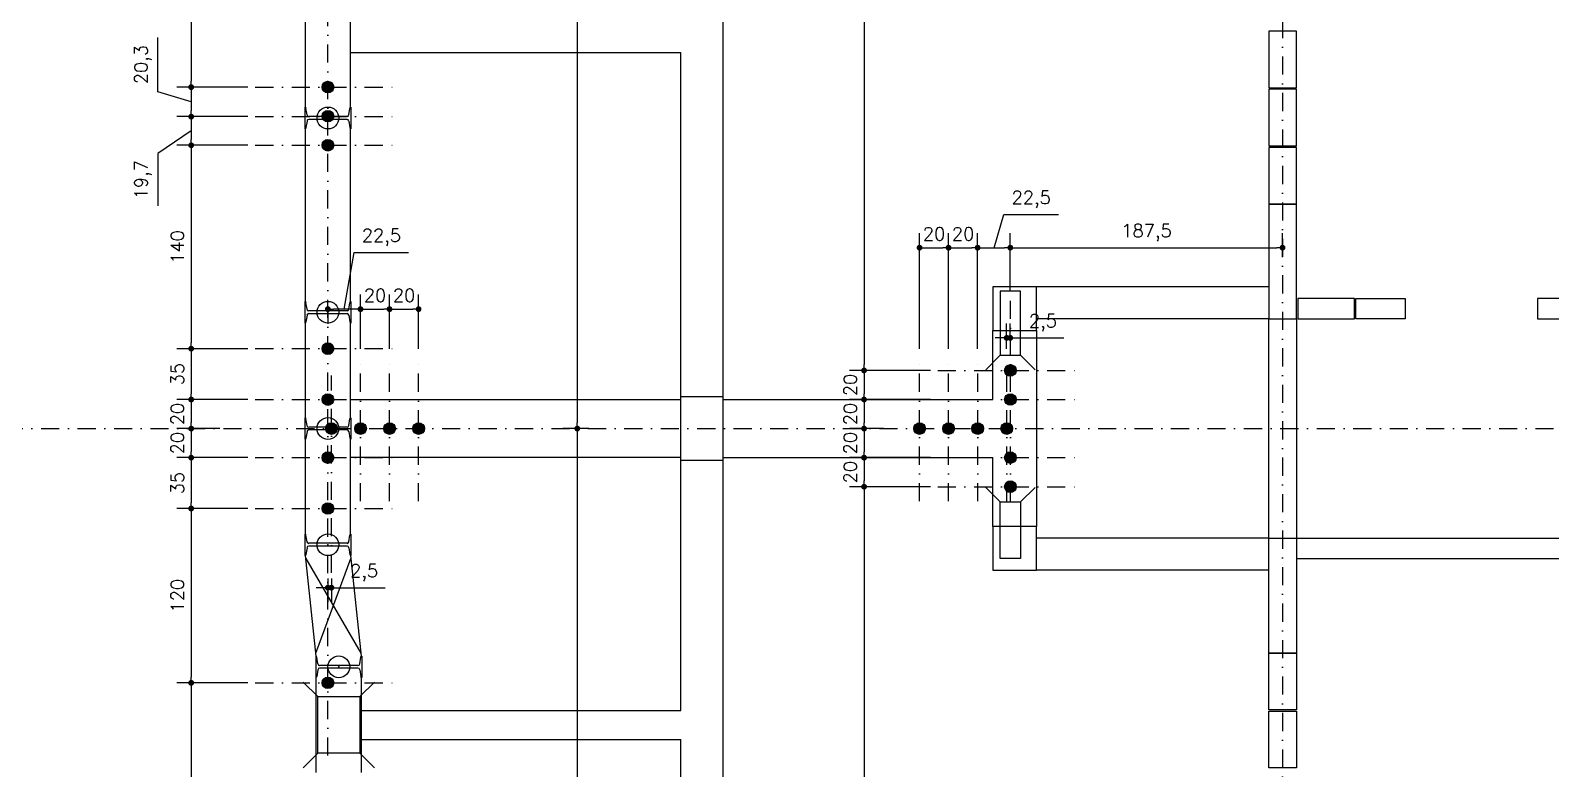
# Model space of a CAD drawing. Extents: x 26375 to 47400, y -1187 to 1911.
# Drawn here: x 42823 to 43870, y 565 to 1073 of the extents above; entities that cross this region are included whole.
import ezdxf

# ---------------------------------------------------------------- set-up
doc = ezdxf.new("R2010")
doc.units = 0
doc.header["$LTSCALE"] = 25
doc.linetypes.add('DASHDOT', pattern=[1, 0.5, -0.25, 0, -0.25])
for name, color, linetype in [('COTA', 1, 'Continuous'), ('EIXO_AUXILIAR', 1, 'DASHDOT'), ('EIXOS', 1, 'DASHDOT'), ('FERRO', 4, 'Continuous'), ('H7', 1, 'Continuous'), ('PROJ', 252, 'Continuous')]:
    doc.layers.add(name, color=color, linetype=linetype)
doc.styles.add('COTA', font='romans.shx')
doc.dimstyles.new('forma', dxfattribs={"dimtxt": 1.8, "dimasz": 0.8, "dimexe": 2, "dimexo": 1, "dimgap": 1, "dimtad": 1, "dimdec": 1, "dimzin": 9, "dimtxsty": 'COTA', "dimblk1": 'DOT', "dimblk2": 'DOT', "dimsah": 1, "dimcen": 0, "dimdle": 1, "dimclrd": 256, "dimclre": 256, "dimclrt": 2, "dimadec": 0, "dimazin": 0, "dimtfac": 1, "dimtdec": 0, "dimtmove": 0, "dimatfit": 3, "dimfxl": 1, "dimtolj": 1, "dimtzin": 0, "dimarcsym": 0})

# ---------------------------------------------------------------- blocks, each defined once
blk = doc.blocks.new('A$Cfd6049db')
at = {"layer": 'PROJ'}
for points in [[(-2835.9, -695), (-2835.9, -734), (-2816.9, -734), (-2816.9, -695), (-2835.9, -695)], [(-2835.9, -735), (-2835.9, -774), (-2816.9, -774), (-2816.9, -735), (-2835.9, -735)], [(-2835.9, -775), (-2835.9, -814), (-2816.9, -814), (-2816.9, -775), (-2835.9, -775)], [(-2776.9, -879), (-2815.9, -879), (-2815.9, -893), (-2776.9, -893), (-2776.9, -879)], [(-2775.9, -879), (-2741.9, -879), (-2741.9, -893), (-2775.9, -893), (-2775.9, -879)], [(-2611.9, -879), (-2650.9, -879), (-2650.9, -893), (-2611.9, -893), (-2611.9, -879)], [(-2835.9, -1162), (-2835.9, -1123), (-2816.9, -1123), (-2816.9, -1162), (-2835.9, -1162)], [(-2835.9, -1202), (-2835.9, -1163), (-2816.9, -1163), (-2816.9, -1202), (-2835.9, -1202)]]:
    blk.add_lwpolyline(points, dxfattribs=at)
blk = doc.blocks.new('perfilW310x52')
at = {"layer": 'PROJ', "linetype": 'Continuous'}
for p, q in [((-0.084, 0.158), (0.064, 0.158)), ((-0.031, 0.144), (-0.076, 0.151)), ((-0.02, 0.132), (-0.02, -0.132)), ((0, 0.132), (0, -0.132)), ((0.011, 0.144), (0.056, 0.151)), ((-0.084, -0.158), (0.064, -0.158)), ((-0.031, -0.144), (-0.076, -0.151)), ((0.011, -0.144), (0.056, -0.151))]:
    blk.add_line(p, q, dxfattribs=at)
at = {"layer": 'PROJ'}
blk.add_circle((-0.01, 0), 0.075, dxfattribs=at)
at = {"layer": 'PROJ', "linetype": 'Continuous'}
for centre, radius, start, end in [((-0.076, 0.158), 0.00749, 180, 270), ((-0.032, 0.132), 0.0125, 0, 81.1582), ((0.012, 0.132), 0.0125, 98.8418, 180), ((0.056, 0.158), 0.00749, 270, 0), ((-0.076, -0.158), 0.00749, 90, 180), ((-0.032, -0.132), 0.0125, 278.8418, 0), ((0.012, -0.132), 0.0125, 180, 261.1582), ((0.056, -0.158), 0.00749, 0, 90)]:
    blk.add_arc(centre, radius, start, end, dxfattribs=at)
at = {"layer": 'PROJ'}
blk.add_point((-0.01, 0), dxfattribs=at)
blk = doc.blocks.new('A$Cef5519e7')
at = {"layer": 'PROJ'}
for points in [[(407.5, -915.2), (407.5, -820)], [(438.5, -915.2), (438.5, -820)], [(407.5, -1049), (407.5, -930)], [(438.5, -1049), (438.5, -930)], [(407.5, -1128.9), (407.5, -1063.6)], [(438.5, -1128.9), (438.5, -1063.6)], [(407.5, -1209), (407.5, -1143.7)], [(438.5, -1209), (438.5, -1143.7)], [(415, -1292.9), (407.5, -1223.7)], [(438.5, -1223.7), (446, -1293)], [(415, -1373), (415, -1307.7)], [(446, -1307.7), (446, -1373)]]:
    blk.add_lwpolyline(points, dxfattribs=at)
at = {"layer": 'PROJ', "color": 111, "xscale": 100, "yscale": 100, "zscale": 100, "rotation": 270}
for p in [(423, -923.6), (423, -1057.3), (423, -1137.3), (423, -1217.3), (430.5, -1301.3)]:
    blk.add_blockref('perfilW310x52', p, dxfattribs=at)
blk = doc.blocks.new('GR-1409')
at = {"layer": 'H7'}
blk.add_hatch(color=256, dxfattribs=at).paths.add_polyline_path([(-4, 0, 1), (4, 0, 1)])
at = {"layer": 'FERRO', "linetype": 'Continuous'}
blk.add_circle((0, 0), 4, dxfattribs=at)
blk = doc.blocks.new('GR-1414')
at = {"layer": 'H7'}
blk.add_hatch(color=256, dxfattribs=at).paths.add_polyline_path([(4, 0, 1), (-4, 0, 1)])
at = {"layer": 'FERRO', "linetype": 'Continuous'}
blk.add_circle((0, 0), 4, dxfattribs=at)
blk = doc.blocks.new('_Dot')
at = {"color": 0, "linetype": 'ByBlock', "lineweight": -2}
blk.add_line((-0.5, 0), (-1, 0), dxfattribs=at)
at = {"color": 0, "linetype": 'ByBlock', "const_width": 0.5}
blk.add_lwpolyline([(-0.25, 0, 1), (0.25, 0, 1)], format="xyb", close=True, dxfattribs=at)
blk = doc.blocks.new('*D1132')
at = {"layer": 'COTA', "lineweight": -2, "transparency": 16777216}
for p, q in [((42972.7, 1248.7), (42923.6, 1248.7)), ((42933.6, 1244.7), (42933.6, 1037.7)), ((42972.7, 1033.7), (42923.6, 1033.7))]:
    blk.add_line(p, q, dxfattribs=at)
at = {"layer": 'Defpoints', "color": 0, "transparency": 16777216}
for p in [(42977.7, 1248.7), (42933.6, 1033.7), (42977.7, 1033.7)]:
    blk.add_point(p, dxfattribs=at)
at = {"layer": 'COTA', "lineweight": -2, "transparency": 16777216, "xscale": 4, "yscale": 4, "zscale": 4}
for p, rotation in [((42933.6, 1248.7), 90), ((42933.6, 1033.7), 270)]:
    blk.add_blockref('_Dot', p, dxfattribs=dict(at, rotation=rotation))
at = {"layer": 'COTA', "color": 2, "transparency": 16777216, "insert": (42924.1, 1141.2), "char_height": 9, "attachment_point": 5, "rotation": 90, "style": 'COTA'}
blk.add_mtext('\\A1;215 ', dxfattribs=at)
blk = doc.blocks.new('*D1133')
at = {"layer": 'COTA', "lineweight": -2, "transparency": 16777216}
for p, q in [((42910.7, 1030.4), (42910.7, 1067.9)), ((42933.6, 1023.6), (42910.7, 1030.4)), ((42972.7, 1033.7), (42923.6, 1033.7)), ((42933.6, 1029.7), (42933.6, 1017.4)), ((42972.7, 1013.4), (42923.6, 1013.4))]:
    blk.add_line(p, q, dxfattribs=at)
at = {"layer": 'Defpoints', "color": 0, "transparency": 16777216}
for p in [(42977.7, 1033.7), (42933.6, 1013.4), (42977.7, 1013.4)]:
    blk.add_point(p, dxfattribs=at)
at = {"layer": 'COTA', "lineweight": -2, "transparency": 16777216, "xscale": 4, "yscale": 4, "zscale": 4}
for p, rotation in [((42933.6, 1033.7), 90), ((42933.6, 1013.4), 270)]:
    blk.add_blockref('_Dot', p, dxfattribs=dict(at, rotation=rotation))
at = {"layer": 'COTA', "color": 2, "transparency": 16777216, "insert": (42900.4, 1049.2), "char_height": 9, "attachment_point": 5, "rotation": 90, "style": 'COTA'}
blk.add_mtext('\\A1;20,3 ', dxfattribs=at)
blk = doc.blocks.new('*D1134')
at = {"layer": 'COTA', "lineweight": -2, "transparency": 16777216}
for p, q in [((42972.7, 1013.4), (42923.6, 1013.4)), ((42933.6, 1009.4), (42933.6, 997.7)), ((42933.6, 1003.6), (42910.7, 988)), ((42910.7, 988), (42910.7, 951.9)), ((42972.7, 993.7), (42923.6, 993.7))]:
    blk.add_line(p, q, dxfattribs=at)
at = {"layer": 'Defpoints', "color": 0, "transparency": 16777216}
for p in [(42977.7, 1013.4), (42933.6, 993.7), (42977.7, 993.7)]:
    blk.add_point(p, dxfattribs=at)
at = {"layer": 'COTA', "lineweight": -2, "transparency": 16777216, "xscale": 4, "yscale": 4, "zscale": 4}
for p, rotation in [((42933.6, 1013.4), 90), ((42933.6, 993.7), 270)]:
    blk.add_blockref('_Dot', p, dxfattribs=dict(at, rotation=rotation))
at = {"layer": 'COTA', "color": 2, "transparency": 16777216, "insert": (42900.4, 970), "char_height": 9, "attachment_point": 5, "rotation": 90, "style": 'COTA'}
blk.add_mtext('\\A1;19,7 ', dxfattribs=at)
blk = doc.blocks.new('*D1135')
at = {"layer": 'COTA', "lineweight": -2, "transparency": 16777216}
for p, q in [((42972.7, 993.7), (42923.6, 993.7)), ((42933.6, 989.7), (42933.6, 857.7)), ((42972.7, 853.7), (42923.6, 853.7))]:
    blk.add_line(p, q, dxfattribs=at)
at = {"layer": 'Defpoints', "color": 0, "transparency": 16777216}
for p in [(42977.7, 993.7), (42933.6, 853.7), (42977.7, 853.7)]:
    blk.add_point(p, dxfattribs=at)
at = {"layer": 'COTA', "lineweight": -2, "transparency": 16777216, "xscale": 4, "yscale": 4, "zscale": 4}
for p, rotation in [((42933.6, 993.7), 90), ((42933.6, 853.7), 270)]:
    blk.add_blockref('_Dot', p, dxfattribs=dict(at, rotation=rotation))
at = {"layer": 'COTA', "color": 2, "transparency": 16777216, "insert": (42924.1, 923.7), "char_height": 9, "attachment_point": 5, "rotation": 90, "style": 'COTA'}
blk.add_mtext('\\A1;140 ', dxfattribs=at)
blk = doc.blocks.new('*D1136')
at = {"layer": 'COTA', "lineweight": -2, "transparency": 16777216}
for p, q in [((42972.7, 853.7), (42923.6, 853.7)), ((42933.6, 849.7), (42933.6, 822.7)), ((42972.7, 818.7), (42923.6, 818.7))]:
    blk.add_line(p, q, dxfattribs=at)
at = {"layer": 'Defpoints', "color": 0, "transparency": 16777216}
for p in [(42977.7, 853.7), (42933.6, 818.7), (42977.7, 818.7)]:
    blk.add_point(p, dxfattribs=at)
at = {"layer": 'COTA', "lineweight": -2, "transparency": 16777216, "xscale": 4, "yscale": 4, "zscale": 4}
for p, rotation in [((42933.6, 853.7), 90), ((42933.6, 818.7), 270)]:
    blk.add_blockref('_Dot', p, dxfattribs=dict(at, rotation=rotation))
at = {"layer": 'COTA', "color": 2, "transparency": 16777216, "insert": (42924.1, 836.2), "char_height": 9, "attachment_point": 5, "rotation": 90, "style": 'COTA'}
blk.add_mtext('\\A1;35 ', dxfattribs=at)
blk = doc.blocks.new('*D1137')
at = {"layer": 'COTA', "lineweight": -2, "transparency": 16777216}
for p, q in [((42972.7, 818.7), (42923.6, 818.7)), ((42933.6, 814.7), (42933.6, 802.7)), ((42953.3, 798.7), (42923.6, 798.7))]:
    blk.add_line(p, q, dxfattribs=at)
at = {"layer": 'Defpoints', "color": 0, "transparency": 16777216}
for p in [(42977.7, 818.7), (42933.6, 798.7), (42958.3, 798.7)]:
    blk.add_point(p, dxfattribs=at)
at = {"layer": 'COTA', "lineweight": -2, "transparency": 16777216, "xscale": 4, "yscale": 4, "zscale": 4}
for p, rotation in [((42933.6, 818.7), 90), ((42933.6, 798.7), 270)]:
    blk.add_blockref('_Dot', p, dxfattribs=dict(at, rotation=rotation))
at = {"layer": 'COTA', "color": 2, "transparency": 16777216, "insert": (42924.1, 808.7), "char_height": 9, "attachment_point": 5, "rotation": 90, "style": 'COTA'}
blk.add_mtext('\\A1;20 ', dxfattribs=at)
blk = doc.blocks.new('*D1138')
at = {"layer": 'COTA', "lineweight": -2, "transparency": 16777216}
for p, q in [((42953.3, 798.7), (42923.6, 798.7)), ((42933.6, 794.7), (42933.6, 782.7)), ((42972.7, 778.7), (42923.6, 778.7))]:
    blk.add_line(p, q, dxfattribs=at)
at = {"layer": 'Defpoints', "color": 0, "transparency": 16777216}
for p in [(42958.3, 798.7), (42933.6, 778.7), (42977.7, 778.7)]:
    blk.add_point(p, dxfattribs=at)
at = {"layer": 'COTA', "lineweight": -2, "transparency": 16777216, "xscale": 4, "yscale": 4, "zscale": 4}
for p, rotation in [((42933.6, 798.7), 90), ((42933.6, 778.7), 270)]:
    blk.add_blockref('_Dot', p, dxfattribs=dict(at, rotation=rotation))
at = {"layer": 'COTA', "color": 2, "transparency": 16777216, "insert": (42924.1, 788.7), "char_height": 9, "attachment_point": 5, "rotation": 90, "style": 'COTA'}
blk.add_mtext('\\A1;20 ', dxfattribs=at)
blk = doc.blocks.new('*D1139')
at = {"layer": 'COTA', "lineweight": -2, "transparency": 16777216}
for p, q in [((42972.7, 778.7), (42923.6, 778.7)), ((42933.6, 774.7), (42933.6, 747.7)), ((42972.7, 743.7), (42923.6, 743.7))]:
    blk.add_line(p, q, dxfattribs=at)
at = {"layer": 'Defpoints', "color": 0, "transparency": 16777216}
for p in [(42977.7, 778.7), (42933.6, 743.7), (42977.7, 743.7)]:
    blk.add_point(p, dxfattribs=at)
at = {"layer": 'COTA', "lineweight": -2, "transparency": 16777216, "xscale": 4, "yscale": 4, "zscale": 4}
for p, rotation in [((42933.6, 778.7), 90), ((42933.6, 743.7), 270)]:
    blk.add_blockref('_Dot', p, dxfattribs=dict(at, rotation=rotation))
at = {"layer": 'COTA', "color": 2, "transparency": 16777216, "insert": (42924.1, 761.2), "char_height": 9, "attachment_point": 5, "rotation": 90, "style": 'COTA'}
blk.add_mtext('\\A1;35 ', dxfattribs=at)
blk = doc.blocks.new('*D1140')
at = {"layer": 'COTA', "lineweight": -2, "transparency": 16777216}
for p, q in [((42972.7, 743.7), (42923.6, 743.7)), ((42933.6, 739.7), (42933.6, 627.7)), ((42972.7, 623.7), (42923.6, 623.7))]:
    blk.add_line(p, q, dxfattribs=at)
at = {"layer": 'Defpoints', "color": 0, "transparency": 16777216}
for p in [(42977.7, 743.7), (42933.6, 623.7), (42977.7, 623.7)]:
    blk.add_point(p, dxfattribs=at)
at = {"layer": 'COTA', "lineweight": -2, "transparency": 16777216, "xscale": 4, "yscale": 4, "zscale": 4}
for p, rotation in [((42933.6, 743.7), 90), ((42933.6, 623.7), 270)]:
    blk.add_blockref('_Dot', p, dxfattribs=dict(at, rotation=rotation))
at = {"layer": 'COTA', "color": 2, "transparency": 16777216, "insert": (42924.1, 683.7), "char_height": 9, "attachment_point": 5, "rotation": 90, "style": 'COTA'}
blk.add_mtext('\\A1;120 ', dxfattribs=at)
blk = doc.blocks.new('*D1141')
at = {"layer": 'COTA', "lineweight": -2, "transparency": 16777216}
for p, q in [((42972.7, 623.7), (42923.6, 623.7)), ((42933.6, 619.7), (42933.6, 265.2)), ((43005.2, 261.2), (42923.6, 261.2))]:
    blk.add_line(p, q, dxfattribs=at)
at = {"layer": 'Defpoints', "color": 0, "transparency": 16777216}
for p in [(42977.7, 623.7), (42933.6, 261.2), (43010.2, 261.2)]:
    blk.add_point(p, dxfattribs=at)
at = {"layer": 'COTA', "lineweight": -2, "transparency": 16777216, "xscale": 4, "yscale": 4, "zscale": 4}
for p, rotation in [((42933.6, 623.7), 90), ((42933.6, 261.2), 270)]:
    blk.add_blockref('_Dot', p, dxfattribs=dict(at, rotation=rotation))
at = {"layer": 'COTA', "color": 2, "transparency": 16777216, "insert": (42923.2, 442.5), "char_height": 9, "attachment_point": 5, "rotation": 90, "style": 'COTA'}
blk.add_mtext('\\A1;362,5 ', dxfattribs=at)
blk = doc.blocks.new('*D1144')
at = {"layer": 'COTA', "lineweight": -2, "transparency": 16777216}
for p, q in [((43207.3, 1336.2), (43189.5, 1336.2)), ((43199.5, 1332.2), (43199.5, 802.7)), ((43207.4, 798.7), (43189.5, 798.7))]:
    blk.add_line(p, q, dxfattribs=at)
at = {"layer": 'Defpoints', "color": 0, "transparency": 16777216}
for p in [(43212.3, 1336.2), (43199.5, 798.7), (43212.4, 798.7)]:
    blk.add_point(p, dxfattribs=at)
at = {"layer": 'COTA', "lineweight": -2, "transparency": 16777216, "xscale": 4, "yscale": 4, "zscale": 4}
for p, rotation in [((43199.5, 1336.2), 90), ((43199.5, 798.7), 270)]:
    blk.add_blockref('_Dot', p, dxfattribs=dict(at, rotation=rotation))
at = {"layer": 'COTA', "color": 2, "transparency": 16777216, "insert": (43189.2, 1100.8), "char_height": 9, "attachment_point": 5, "rotation": 90, "style": 'COTA'}
blk.add_mtext('\\A1;537,5 ', dxfattribs=at)
blk = doc.blocks.new('*D1145')
at = {"layer": 'COTA', "lineweight": -2, "transparency": 16777216}
for p, q in [((43207.4, 798.7), (43189.5, 798.7)), ((43199.5, 794.7), (43199.5, 265.2)), ((43193.9, 261.2), (43209.5, 261.2))]:
    blk.add_line(p, q, dxfattribs=at)
at = {"layer": 'Defpoints', "color": 0, "transparency": 16777216}
for p in [(43212.4, 798.7), (43188.9, 261.2), (43199.5, 261.2)]:
    blk.add_point(p, dxfattribs=at)
at = {"layer": 'COTA', "lineweight": -2, "transparency": 16777216, "xscale": 4, "yscale": 4, "zscale": 4}
for p, rotation in [((43199.5, 798.7), 90), ((43199.5, 261.2), 270)]:
    blk.add_blockref('_Dot', p, dxfattribs=dict(at, rotation=rotation))
at = {"layer": 'COTA', "color": 2, "transparency": 16777216, "insert": (43189.2, 530), "char_height": 9, "attachment_point": 5, "rotation": 90, "style": 'COTA'}
blk.add_mtext('\\A1;537,5 ', dxfattribs=at)
blk = doc.blocks.new('*D1148')
at = {"layer": 'COTA', "lineweight": -2, "transparency": 16777216}
for p, q in [((43397.5, 1366.2), (43387, 1366.2)), ((43397, 1362.2), (43397, 842.7)), ((43442.7, 838.7), (43387, 838.7))]:
    blk.add_line(p, q, dxfattribs=at)
at = {"layer": 'Defpoints', "color": 0, "transparency": 16777216}
for p in [(43402.5, 1366.2), (43397, 838.7), (43447.7, 838.7)]:
    blk.add_point(p, dxfattribs=at)
at = {"layer": 'COTA', "lineweight": -2, "transparency": 16777216, "xscale": 4, "yscale": 4, "zscale": 4}
for p, rotation in [((43397, 1366.2), 90), ((43397, 838.7), 270)]:
    blk.add_blockref('_Dot', p, dxfattribs=dict(at, rotation=rotation))
at = {"layer": 'COTA', "color": 2, "transparency": 16777216, "insert": (43386.6, 1102.5), "char_height": 9, "attachment_point": 5, "rotation": 90, "style": 'COTA'}
blk.add_mtext('\\A1;527,5 ', dxfattribs=at)
blk = doc.blocks.new('*D1149')
at = {"layer": 'COTA', "lineweight": -2, "transparency": 16777216}
for p, q in [((43442.7, 838.7), (43387, 838.7)), ((43397, 834.7), (43397, 822.7)), ((43442.7, 818.7), (43387, 818.7))]:
    blk.add_line(p, q, dxfattribs=at)
at = {"layer": 'Defpoints', "color": 0, "transparency": 16777216}
for p in [(43447.7, 838.7), (43397, 818.7), (43447.7, 818.7)]:
    blk.add_point(p, dxfattribs=at)
at = {"layer": 'COTA', "lineweight": -2, "transparency": 16777216, "xscale": 4, "yscale": 4, "zscale": 4}
for p, rotation in [((43397, 838.7), 90), ((43397, 818.7), 270)]:
    blk.add_blockref('_Dot', p, dxfattribs=dict(at, rotation=rotation))
at = {"layer": 'COTA', "color": 2, "transparency": 16777216, "insert": (43387.5, 828.7), "char_height": 9, "attachment_point": 5, "rotation": 90, "style": 'COTA'}
blk.add_mtext('\\A1;20 ', dxfattribs=at)
blk = doc.blocks.new('*D1150')
at = {"layer": 'COTA', "lineweight": -2, "transparency": 16777216}
for p, q in [((43442.7, 818.7), (43387, 818.7)), ((43397, 814.7), (43397, 802.7)), ((43410.3, 798.7), (43387, 798.7))]:
    blk.add_line(p, q, dxfattribs=at)
at = {"layer": 'Defpoints', "color": 0, "transparency": 16777216}
for p in [(43447.7, 818.7), (43397, 798.7), (43415.3, 798.7)]:
    blk.add_point(p, dxfattribs=at)
at = {"layer": 'COTA', "lineweight": -2, "transparency": 16777216, "xscale": 4, "yscale": 4, "zscale": 4}
for p, rotation in [((43397, 818.7), 90), ((43397, 798.7), 270)]:
    blk.add_blockref('_Dot', p, dxfattribs=dict(at, rotation=rotation))
at = {"layer": 'COTA', "color": 2, "transparency": 16777216, "insert": (43387.5, 808.7), "char_height": 9, "attachment_point": 5, "rotation": 90, "style": 'COTA'}
blk.add_mtext('\\A1;20 ', dxfattribs=at)
blk = doc.blocks.new('*D1151')
at = {"layer": 'COTA', "lineweight": -2, "transparency": 16777216}
for p, q in [((43410.3, 798.7), (43387, 798.7)), ((43397, 794.7), (43397, 782.7)), ((43442.7, 778.7), (43387, 778.7))]:
    blk.add_line(p, q, dxfattribs=at)
at = {"layer": 'Defpoints', "color": 0, "transparency": 16777216}
for p in [(43415.3, 798.7), (43397, 778.7), (43447.7, 778.7)]:
    blk.add_point(p, dxfattribs=at)
at = {"layer": 'COTA', "lineweight": -2, "transparency": 16777216, "xscale": 4, "yscale": 4, "zscale": 4}
for p, rotation in [((43397, 798.7), 90), ((43397, 778.7), 270)]:
    blk.add_blockref('_Dot', p, dxfattribs=dict(at, rotation=rotation))
at = {"layer": 'COTA', "color": 2, "transparency": 16777216, "insert": (43387.5, 788.7), "char_height": 9, "attachment_point": 5, "rotation": 90, "style": 'COTA'}
blk.add_mtext('\\A1;20 ', dxfattribs=at)
blk = doc.blocks.new('*D1152')
at = {"layer": 'COTA', "lineweight": -2, "transparency": 16777216}
for p, q in [((43442.7, 778.7), (43387, 778.7)), ((43397, 774.7), (43397, 762.7)), ((43442.7, 758.7), (43387, 758.7))]:
    blk.add_line(p, q, dxfattribs=at)
at = {"layer": 'Defpoints', "color": 0, "transparency": 16777216}
for p in [(43447.7, 778.7), (43397, 758.7), (43447.7, 758.7)]:
    blk.add_point(p, dxfattribs=at)
at = {"layer": 'COTA', "lineweight": -2, "transparency": 16777216, "xscale": 4, "yscale": 4, "zscale": 4}
for p, rotation in [((43397, 778.7), 90), ((43397, 758.7), 270)]:
    blk.add_blockref('_Dot', p, dxfattribs=dict(at, rotation=rotation))
at = {"layer": 'COTA', "color": 2, "transparency": 16777216, "insert": (43387.5, 768.7), "char_height": 9, "attachment_point": 5, "rotation": 90, "style": 'COTA'}
blk.add_mtext('\\A1;20 ', dxfattribs=at)
blk = doc.blocks.new('*D1153')
at = {"layer": 'COTA', "lineweight": -2, "transparency": 16777216}
for p, q in [((43442.7, 758.7), (43387, 758.7)), ((43397, 754.7), (43397, 235.2)), ((43422.9, 231.2), (43387, 231.2))]:
    blk.add_line(p, q, dxfattribs=at)
at = {"layer": 'Defpoints', "color": 0, "transparency": 16777216}
for p in [(43447.7, 758.7), (43397, 231.2), (43427.9, 231.2)]:
    blk.add_point(p, dxfattribs=at)
at = {"layer": 'COTA', "lineweight": -2, "transparency": 16777216, "xscale": 4, "yscale": 4, "zscale": 4}
for p, rotation in [((43397, 758.7), 90), ((43397, 231.2), 270)]:
    blk.add_blockref('_Dot', p, dxfattribs=dict(at, rotation=rotation))
at = {"layer": 'COTA', "color": 2, "transparency": 16777216, "insert": (43386.6, 495), "char_height": 9, "attachment_point": 5, "rotation": 90, "style": 'COTA'}
blk.add_mtext('\\A1;527,5 ', dxfattribs=at)
blk = doc.blocks.new('*D1163')
at = {"layer": 'COTA', "lineweight": -2, "transparency": 16777216}
for p, q in [((43435.2, 853.7), (43435.2, 933.2)), ((43455.2, 853.7), (43455.2, 933.2)), ((43439.2, 923.2), (43451.2, 923.2))]:
    blk.add_line(p, q, dxfattribs=at)
at = {"layer": 'Defpoints', "color": 0, "transparency": 16777216}
for p in [(43455.2, 923.2), (43435.2, 848.7), (43455.2, 848.7)]:
    blk.add_point(p, dxfattribs=at)
at = {"layer": 'COTA', "lineweight": -2, "transparency": 16777216, "xscale": 4, "yscale": 4, "zscale": 4, "rotation": 180}
blk.add_blockref('_Dot', (43435.2, 923.2), dxfattribs=at)
at = {"layer": 'COTA', "lineweight": -2, "transparency": 16777216, "xscale": 4, "yscale": 4, "zscale": 4}
blk.add_blockref('_Dot', (43455.2, 923.2), dxfattribs=at)
at = {"layer": 'COTA', "color": 2, "transparency": 16777216, "insert": (43445.2, 932.7), "char_height": 9, "attachment_point": 5, "style": 'COTA'}
blk.add_mtext('\\A1;20 ', dxfattribs=at)
blk = doc.blocks.new('*D1164')
at = {"layer": 'COTA', "lineweight": -2, "transparency": 16777216}
for p, q in [((43455.2, 853.7), (43455.2, 933.2)), ((43475.2, 853.7), (43475.2, 933.2)), ((43459.2, 923.2), (43471.2, 923.2))]:
    blk.add_line(p, q, dxfattribs=at)
at = {"layer": 'Defpoints', "color": 0, "transparency": 16777216}
for p in [(43475.2, 923.2), (43455.2, 848.7), (43475.2, 848.7)]:
    blk.add_point(p, dxfattribs=at)
at = {"layer": 'COTA', "lineweight": -2, "transparency": 16777216, "xscale": 4, "yscale": 4, "zscale": 4, "rotation": 180}
blk.add_blockref('_Dot', (43455.2, 923.2), dxfattribs=at)
at = {"layer": 'COTA', "lineweight": -2, "transparency": 16777216, "xscale": 4, "yscale": 4, "zscale": 4}
blk.add_blockref('_Dot', (43475.2, 923.2), dxfattribs=at)
at = {"layer": 'COTA', "color": 2, "transparency": 16777216, "insert": (43465.2, 932.7), "char_height": 9, "attachment_point": 5, "style": 'COTA'}
blk.add_mtext('\\A1;20 ', dxfattribs=at)
blk = doc.blocks.new('*D1165')
at = {"layer": 'COTA', "lineweight": -2, "transparency": 16777216}
for p, q in [((43486.5, 923.2), (43493.3, 946.1)), ((43493.3, 946.1), (43530.8, 946.1)), ((43475.2, 853.7), (43475.2, 933.2)), ((43497.7, 893.7), (43497.7, 933.2)), ((43479.2, 923.2), (43493.7, 923.2))]:
    blk.add_line(p, q, dxfattribs=at)
at = {"layer": 'Defpoints', "color": 0, "transparency": 16777216}
for p in [(43497.7, 923.2), (43497.7, 888.7), (43475.2, 848.7)]:
    blk.add_point(p, dxfattribs=at)
at = {"layer": 'COTA', "lineweight": -2, "transparency": 16777216, "xscale": 4, "yscale": 4, "zscale": 4, "rotation": 180}
blk.add_blockref('_Dot', (43475.2, 923.2), dxfattribs=at)
at = {"layer": 'COTA', "lineweight": -2, "transparency": 16777216, "xscale": 4, "yscale": 4, "zscale": 4}
blk.add_blockref('_Dot', (43497.7, 923.2), dxfattribs=at)
at = {"layer": 'COTA', "color": 2, "transparency": 16777216, "insert": (43512.1, 956.4), "char_height": 9, "attachment_point": 5, "style": 'COTA'}
blk.add_mtext('\\A1;22,5 ', dxfattribs=at)
blk = doc.blocks.new('*D1166')
at = {"layer": 'COTA', "lineweight": -2, "transparency": 16777216}
for p, q in [((43497.7, 893.7), (43497.7, 933.2)), ((43685.2, 916.6), (43685.2, 933.2)), ((43501.7, 923.2), (43681.2, 923.2))]:
    blk.add_line(p, q, dxfattribs=at)
at = {"layer": 'Defpoints', "color": 0, "transparency": 16777216}
for p in [(43685.2, 923.2), (43685.2, 911.6), (43497.7, 888.7)]:
    blk.add_point(p, dxfattribs=at)
at = {"layer": 'COTA', "lineweight": -2, "transparency": 16777216, "xscale": 4, "yscale": 4, "zscale": 4, "rotation": 180}
blk.add_blockref('_Dot', (43497.7, 923.2), dxfattribs=at)
at = {"layer": 'COTA', "lineweight": -2, "transparency": 16777216, "xscale": 4, "yscale": 4, "zscale": 4}
blk.add_blockref('_Dot', (43685.2, 923.2), dxfattribs=at)
at = {"layer": 'COTA', "color": 2, "transparency": 16777216, "insert": (43591.5, 933.6), "char_height": 9, "attachment_point": 5, "style": 'COTA'}
blk.add_mtext('\\A1;187,5 ', dxfattribs=at)
blk = doc.blocks.new('*D1167')
at = {"layer": 'COTA', "lineweight": -2, "transparency": 16777216}
for p, q in [((43495.2, 853.7), (43495.2, 871.1)), ((43497.7, 860.3), (43497.7, 871.1)), ((43491.2, 861.1), (43487.2, 861.1)), ((43495.2, 861.1), (43497.7, 861.1)), ((43501.7, 861.1), (43534.6, 861.1))]:
    blk.add_line(p, q, dxfattribs=at)
at = {"layer": 'Defpoints', "color": 0, "transparency": 16777216}
for p in [(43497.7, 861.1), (43495.2, 848.7), (43497.7, 855.3)]:
    blk.add_point(p, dxfattribs=at)
at = {"layer": 'COTA', "lineweight": -2, "transparency": 16777216, "xscale": 4, "yscale": 4, "zscale": 4}
blk.add_blockref('_Dot', (43495.2, 861.1), dxfattribs=at)
at = {"layer": 'COTA', "lineweight": -2, "transparency": 16777216, "xscale": 4, "yscale": 4, "zscale": 4, "rotation": 180}
blk.add_blockref('_Dot', (43497.7, 861.1), dxfattribs=at)
at = {"layer": 'COTA', "color": 2, "transparency": 16777216, "insert": (43520.2, 871.5), "char_height": 9, "attachment_point": 5, "style": 'COTA'}
blk.add_mtext('\\A1;2,5 ', dxfattribs=at)
blk = doc.blocks.new('*D1169')
at = {"layer": 'COTA', "lineweight": -2, "transparency": 16777216}
for p, q in [((43050.2, 853.7), (43050.2, 890.9)), ((43070.2, 853.7), (43070.2, 890.9)), ((43054.2, 880.9), (43066.2, 880.9))]:
    blk.add_line(p, q, dxfattribs=at)
at = {"layer": 'Defpoints', "color": 0, "transparency": 16777216}
for p in [(43070.2, 880.9), (43050.2, 848.7), (43070.2, 848.7)]:
    blk.add_point(p, dxfattribs=at)
at = {"layer": 'COTA', "lineweight": -2, "transparency": 16777216, "xscale": 4, "yscale": 4, "zscale": 4, "rotation": 180}
blk.add_blockref('_Dot', (43050.2, 880.9), dxfattribs=at)
at = {"layer": 'COTA', "lineweight": -2, "transparency": 16777216, "xscale": 4, "yscale": 4, "zscale": 4}
blk.add_blockref('_Dot', (43070.2, 880.9), dxfattribs=at)
at = {"layer": 'COTA', "color": 2, "transparency": 16777216, "insert": (43060.2, 890.4), "char_height": 9, "attachment_point": 5, "style": 'COTA'}
blk.add_mtext('\\A1;20 ', dxfattribs=at)
blk = doc.blocks.new('*D1170')
at = {"layer": 'COTA', "lineweight": -2, "transparency": 16777216}
for p, q in [((43070.2, 853.7), (43070.2, 890.9)), ((43090.2, 853.7), (43090.2, 890.9)), ((43074.2, 880.9), (43086.2, 880.9))]:
    blk.add_line(p, q, dxfattribs=at)
at = {"layer": 'Defpoints', "color": 0, "transparency": 16777216}
for p in [(43090.2, 880.9), (43070.2, 848.7), (43090.2, 848.7)]:
    blk.add_point(p, dxfattribs=at)
at = {"layer": 'COTA', "lineweight": -2, "transparency": 16777216, "xscale": 4, "yscale": 4, "zscale": 4, "rotation": 180}
blk.add_blockref('_Dot', (43070.2, 880.9), dxfattribs=at)
at = {"layer": 'COTA', "lineweight": -2, "transparency": 16777216, "xscale": 4, "yscale": 4, "zscale": 4}
blk.add_blockref('_Dot', (43090.2, 880.9), dxfattribs=at)
at = {"layer": 'COTA', "color": 2, "transparency": 16777216, "insert": (43080.2, 890.4), "char_height": 9, "attachment_point": 5, "style": 'COTA'}
blk.add_mtext('\\A1;20 ', dxfattribs=at)
blk = doc.blocks.new('*D1171')
at = {"layer": 'COTA', "lineweight": -2, "transparency": 16777216}
for p, q in [((43039, 880.9), (43045.8, 919.9)), ((43045.8, 919.9), (43083.3, 919.9)), ((43050.2, 853.7), (43050.2, 890.9)), ((43027.7, 881.2), (43027.7, 870.9)), ((43046.2, 880.9), (43031.7, 880.9))]:
    blk.add_line(p, q, dxfattribs=at)
at = {"layer": 'Defpoints', "color": 0, "transparency": 16777216}
for p in [(43027.7, 886.2), (43027.7, 880.9), (43050.2, 848.7)]:
    blk.add_point(p, dxfattribs=at)
at = {"layer": 'COTA', "lineweight": -2, "transparency": 16777216, "xscale": 4, "yscale": 4, "zscale": 4, "rotation": 180}
blk.add_blockref('_Dot', (43027.7, 880.9), dxfattribs=at)
at = {"layer": 'COTA', "lineweight": -2, "transparency": 16777216, "xscale": 4, "yscale": 4, "zscale": 4}
blk.add_blockref('_Dot', (43050.2, 880.9), dxfattribs=at)
at = {"layer": 'COTA', "color": 2, "transparency": 16777216, "insert": (43064.6, 930.3), "char_height": 9, "attachment_point": 5, "style": 'COTA'}
blk.add_mtext('\\A1;22,5 ', dxfattribs=at)
blk = doc.blocks.new('*D1181')
at = {"layer": 'COTA', "lineweight": -2, "transparency": 16777216}
for p, q in [((43027.7, 695.6), (43027.7, 679.2)), ((43030.2, 695.6), (43030.2, 679.2)), ((43023.7, 689.2), (43019.7, 689.2)), ((43027.7, 689.2), (43030.2, 689.2)), ((43034.2, 689.2), (43067.1, 689.2))]:
    blk.add_line(p, q, dxfattribs=at)
at = {"layer": 'Defpoints', "color": 0, "transparency": 16777216}
for p in [(43027.7, 700.6), (43030.2, 700.6), (43030.2, 689.2)]:
    blk.add_point(p, dxfattribs=at)
at = {"layer": 'COTA', "lineweight": -2, "transparency": 16777216, "xscale": 4, "yscale": 4, "zscale": 4}
blk.add_blockref('_Dot', (43027.7, 689.2), dxfattribs=at)
at = {"layer": 'COTA', "lineweight": -2, "transparency": 16777216, "xscale": 4, "yscale": 4, "zscale": 4, "rotation": 180}
blk.add_blockref('_Dot', (43030.2, 689.2), dxfattribs=at)
at = {"layer": 'COTA', "color": 2, "transparency": 16777216, "insert": (43052.7, 699.5), "char_height": 9, "attachment_point": 5, "style": 'COTA'}
blk.add_mtext('\\A1;2,5 ', dxfattribs=at)

msp = doc.modelspace()

# ---------------------------------------------------------------- linework, layer by layer
at = {"layer": 'EIXO_AUXILIAR', "color": 2}
for p, q in [((43027.74, 573.72), (43027.74, 1386.22)), ((42977.74, 1033.72), (43077.74, 1033.72)), ((42977.74, 1013.45), (43077.74, 1013.44)), ((42977.74, 993.72), (43077.74, 993.72)), ((43497.74, 748.72), (43497.74, 888.72)), ((42977.74, 853.72), (43077.74, 853.72)), ((43050.24, 748.72), (43050.24, 848.72)), ((43070.24, 748.72), (43070.24, 848.72)), ((43090.24, 748.72), (43090.24, 848.72)), ((43435.24, 748.72), (43435.24, 848.72)), ((43455.24, 748.72), (43455.24, 848.72)), ((43475.24, 748.72), (43475.24, 848.72)), ((43495.24, 748.72), (43495.24, 848.72)), ((43447.74, 838.72), (43547.74, 838.72)), ((43030.24, 699.47), (43030.24, 835.33)), ((42977.74, 818.7), (43077.74, 818.7)), ((43447.74, 818.72), (43547.74, 818.72)), ((42977.74, 778.74), (43077.74, 778.74)), ((43447.74, 778.72), (43547.74, 778.72)), ((43447.74, 758.72), (43547.74, 758.72)), ((42977.74, 743.72), (43077.74, 743.72)), ((42977.74, 623.72), (43077.74, 623.72))]:
    msp.add_line(p, q, dxfattribs=at)
at = {"layer": 'EIXOS'}
for p, q in [((43685.24, 1858), (43685.24, -301.3)), ((42729.87, 798.72), (46239.81, 798.72))]:
    msp.add_line(p, q, dxfattribs=at)
at = {"layer": 'PROJ'}
for p, q in [((43694.74, 723.22), (44035.74, 723.22)), ((43694.74, 709.22), (44035.74, 709.22))]:
    msp.add_line(p, q, dxfattribs=at)
for points in [[(43299.74, 1321.23), (43299.74, 820.72)], [(43043.24, 1057.47), (43270.74, 1057.47)], [(43270.74, 820.72), (43270.74, 1057.47)], [(43675.74, 874.22), (43694.74, 874.22), (43694.74, 953.22), (43675.74, 953.22), (43675.74, 874.22)], [(43485.74, 866.22), (43515.74, 866.22), (43515.74, 896.22), (43485.74, 896.22), (43485.74, 866.22)], [(43490.74, 849.22), (43504.74, 849.22), (43504.74, 893.22), (43490.74, 893.22), (43490.74, 849.22)], [(43675.74, 896.22), (43515.74, 896.22)], [(43675.74, 874.22), (43515.74, 874.22)], [(43675.74, 723.22), (43675.74, 874.22)], [(43694.74, 874.22), (43694.74, 723.22)], [(43485.74, 818.72), (43485.74, 866.22)], [(43515.74, 866.22), (43515.74, 731.22)], [(43043.24, 818.72), (43270.74, 818.72)], [(43270.74, 820.72), (43299.74, 820.72), (43299.74, 776.72), (43270.74, 776.72), (43270.74, 820.72)], [(43299.74, 818.72), (43485.74, 818.72)], [(43270.74, 778.72), (43043.24, 778.72)], [(43270.74, 604.72), (43270.74, 776.72)], [(43299.74, 778.72), (43485.74, 778.72)], [(43299.74, 776.72), (43299.74, 276.23)], [(43485.74, 731.22), (43485.74, 778.72)], [(43490.74, 748.22), (43504.74, 748.22), (43504.74, 709.22), (43490.74, 709.22), (43490.74, 748.22)], [(43485.74, 701.22), (43515.74, 701.22), (43515.74, 731.22), (43485.74, 731.22), (43485.74, 701.22)], [(43675.74, 723.22), (43515.74, 723.22)], [(43675.74, 723.22), (43694.74, 723.22), (43694.74, 644.22), (43675.74, 644.22), (43675.74, 723.22)], [(43012.45, 709.36), (43050.52, 644.09)], [(43019.52, 644.09), (43043.45, 709.36)], [(43675.74, 701.22), (43515.74, 701.22)], [(43020.74, 614.22), (43049.74, 614.22), (43049.74, 575.22), (43020.74, 575.22), (43020.74, 614.22)], [(43050.74, 604.72), (43270.74, 604.72)], [(43050.74, 584.72), (43270.74, 584.72)], [(43270.74, 276.22), (43270.74, 584.72)]]:
    msp.add_lwpolyline(points, dxfattribs=at)
at = {"layer": 'PROJ', "linetype": 'Continuous'}
for points in [[(43490.74, 849.22), (43480.74, 839.22)], [(43504.74, 849.22), (43514.73, 839.22)], [(43490.74, 748.22), (43480.74, 758.22)], [(43504.74, 748.22), (43514.73, 758.22)], [(43020.74, 614.22), (43010.74, 624.22)], [(43049.74, 614.22), (43059.73, 624.22)], [(43020.74, 575.22), (43010.74, 565.22)], [(43049.74, 575.22), (43059.73, 565.22)]]:
    msp.add_lwpolyline(points, dxfattribs=at)

# ---------------------------------------------------------------- block references
at = {"rotation": 90}
for p in [(43027.74, 1033.72), (43027.74, 1013.72), (43027.74, 993.72), (43027.74, 853.72), (43497.74, 838.72), (43027.74, 818.7), (43497.74, 818.72), (43027.74, 778.74), (43497.74, 778.72), (43497.74, 758.72), (43027.74, 743.72), (43027.74, 623.72)]:
    msp.add_blockref('GR-1409', p, dxfattribs=at)
for p in [(43030.24, 798.72), (43050.24, 798.72), (43070.24, 798.72), (43090.24, 798.72), (43435.24, 798.72), (43455.24, 798.72), (43475.24, 798.72), (43495.24, 798.72)]:
    msp.add_blockref('GR-1414', p)
at = {"layer": 'PROJ'}
for name, p in [('A$Cef5519e7', (42604.75, 1935.05)), ('A$Cfd6049db', (46511.6, 1767.21))]:
    msp.add_blockref(name, p, dxfattribs=at)

# ---------------------------------------------------------------- dimensions: what is measured, and where the dimension line sits
at = {"layer": 'COTA'}
for base, p1, p2, override, picture, middle in [((43396.97, 838.72), (43402.47, 1366.22), (43447.74, 838.72), {"dimscale": 5, "dimpost": ' '}, '*D1148', (43386.62, 1102.47)), ((42933.58, 1033.72), (42977.74, 1248.72), (42977.74, 1033.72), {"dimscale": 5, "dimpost": ' ', "dimtmove": 1}, '*D1132', (42924.08, 1141.22)), ((42933.58, 1013.45), (42977.74, 1033.72), (42977.74, 1013.45), {"dimscale": 5, "dimpost": ' ', "dimtmove": 1}, '*D1133', (42900.37, 1035.44)), ((42933.58, 853.72), (42977.74, 993.72), (42977.74, 853.72), {"dimscale": 5, "dimpost": ' ', "dimtmove": 1}, '*D1135', (42924.08, 923.72)), ((42933.58, 818.7), (42977.74, 853.72), (42977.74, 818.7), {"dimscale": 5, "dimpost": ' ', "dimtmove": 1}, '*D1136', (42924.08, 836.21)), ((43199.51, 261.23), (43212.39, 798.72), (43188.89, 261.23), {"dimscale": 5, "dimpost": ' ', "dimtmove": 1}, '*D1145', (43189.16, 529.97)), ((42933.58, 743.72), (42977.74, 778.74), (42977.74, 743.72), {"dimscale": 5, "dimpost": ' ', "dimtmove": 1}, '*D1139', (42924.08, 761.23)), ((43396.97, 231.22), (43447.74, 758.72), (43427.86, 231.22), {"dimscale": 5, "dimpost": ' ', "dimtmove": 1}, '*D1153', (43386.62, 494.97)), ((42933.58, 623.72), (42977.74, 743.72), (42977.74, 623.72), {"dimscale": 5, "dimpost": ' ', "dimtmove": 1}, '*D1140', (42924.08, 683.72)), ((42933.58, 261.22), (42977.74, 623.72), (43010.24, 261.22), {"dimscale": 5, "dimpost": ' ', "dimtmove": 1}, '*D1141', (42923.23, 442.47))]:
    dim = msp.add_linear_dim(base=base, p1=p1, p2=p2, angle=90, dimstyle='forma', override=override, dxfattribs=at)
    dim.commit()
    dim.dimension.update_dxf_attribs({"geometry": picture, "text_midpoint": middle})
for base, p1, p2, picture, middle in [((43199.51, 798.72), (43212.26, 1336.22), (43212.39, 798.72), '*D1144', (43199.51, 1100.79)), ((42933.58, 993.72), (42977.74, 1013.45), (42977.74, 993.72), '*D1134', (42910.73, 983.03)), ((43396.97, 818.72), (43447.74, 838.72), (43447.74, 818.72), '*D1149', (43396.97, 828.72)), ((42933.58, 798.72), (42977.74, 818.7), (42958.28, 798.72), '*D1137', (42933.58, 808.71)), ((43396.97, 798.72), (43447.74, 818.72), (43415.33, 798.72), '*D1150', (43396.97, 808.72)), ((42933.58, 778.74), (42958.28, 798.72), (42977.74, 778.74), '*D1138', (42933.58, 788.73)), ((43396.97, 778.72), (43415.33, 798.72), (43447.74, 778.72), '*D1151', (43396.97, 788.72)), ((43396.97, 758.72), (43447.74, 778.72), (43447.74, 758.72), '*D1152', (43396.97, 768.72))]:
    dim = msp.add_linear_dim(base=base, p1=p1, p2=p2, angle=90, dimstyle='forma', override={"dimscale": 5, "dimpost": ' ', "dimtmove": 1}, dxfattribs=at)
    dim.commit()
    dim.dimension.update_dxf_attribs({"geometry": picture, "text_midpoint": middle, "dimtype": 160})
for base, p1, p2, override, picture, middle in [((43497.74, 923.21), (43475.24, 848.72), (43497.74, 888.72), {"dimscale": 5, "dimpost": ' ', "dimtmove": 1}, '*D1165', (43498.34, 956.42)), ((43685.24, 923.21), (43497.74, 888.72), (43685.24, 911.64), {"dimscale": 5, "dimpost": ' ', "dimtmove": 1}, '*D1166', (43591.49, 933.56)), ((43497.74, 861.1), (43495.24, 848.72), (43497.74, 855.26), {"dimscale": 5, "dimpost": ' '}, '*D1167', (43520.16, 871.45)), ((43030.24, 689.15), (43027.74, 700.65), (43030.24, 700.65), {"dimscale": 5, "dimpost": ' '}, '*D1181', (43052.66, 699.51))]:
    dim = msp.add_linear_dim(base=base, p1=p1, p2=p2, dimstyle='forma', override=override, dxfattribs=at)
    dim.commit()
    dim.dimension.update_dxf_attribs({"geometry": picture, "text_midpoint": middle})
for base, p1, p2, override, picture, middle in [((43027.74, 880.92), (43050.24, 848.72), (43027.74, 886.22), {"dimscale": 5, "dimpost": ' ', "dimtmove": 1}, '*D1171', (43050.84, 919.94)), ((43455.24, 923.21), (43435.24, 848.72), (43455.24, 848.72), {"dimscale": 5, "dimpost": ' '}, '*D1163', (43445.24, 923.21)), ((43475.24, 923.21), (43455.24, 848.72), (43475.24, 848.72), {"dimscale": 5, "dimpost": ' ', "dimtmove": 1}, '*D1164', (43465.24, 923.21)), ((43070.24, 880.92), (43050.24, 848.72), (43070.24, 848.72), {"dimscale": 5, "dimpost": ' ', "dimtmove": 1}, '*D1169', (43060.24, 880.92)), ((43090.24, 880.92), (43070.24, 848.72), (43090.24, 848.72), {"dimscale": 5, "dimpost": ' ', "dimtmove": 1}, '*D1170', (43080.24, 880.92))]:
    dim = msp.add_linear_dim(base=base, p1=p1, p2=p2, dimstyle='forma', override=override, dxfattribs=at)
    dim.commit()
    dim.dimension.update_dxf_attribs({"geometry": picture, "text_midpoint": middle, "dimtype": 160})

doc.saveas('drawing.dxf')
